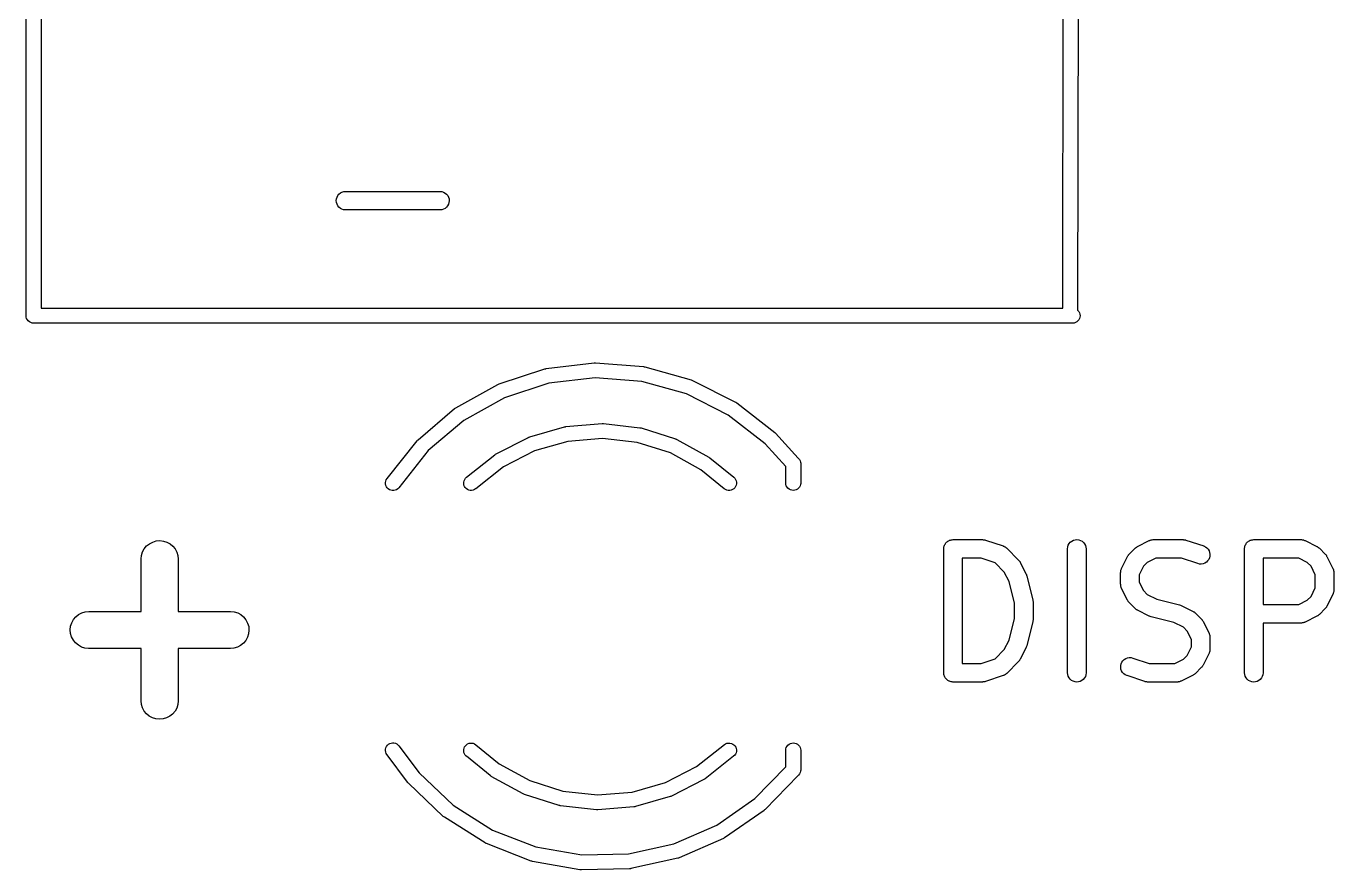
# Model space of a CAD drawing. Extents: x 107.7 to 189.7, y -115.4 to -83.3.
# Drawn here: x 159.99 to 170.55, y -97.45 to -90.64 of the extents above; entities that cross this region are included whole.
import ezdxf

# ---------------------------------------------------------------- set-up
doc = ezdxf.new("R2010")
doc.units = 0
doc.layers.add('BLACK', color=7, linetype='CONTINUOUS')

msp = doc.modelspace()

# ---------------------------------------------------------------- linework, layer by layer
at = {"layer": 'BLACK', "linetype": 'CONTINUOUS'}
for p, q in [((159.99, -92.9807), (159.992, -85.3607)), ((160.112, -85.4178), (160.11, -92.9178)), ((168.36, -92.9178), (168.374, -85.4178)), ((168.494, -85.3608), (168.48, -92.9331)), ((162.494, -92.0487), (162.496, -92.0341)), ((162.495, -92.0633), (162.494, -92.0487)), ((162.5, -92.0773), (162.495, -92.0633)), ((162.496, -92.0341), (162.5, -92.0202)), ((162.5, -92.0202), (162.507, -92.0073)), ((162.507, -92.0073), (162.516, -91.996)), ((162.516, -91.996), (162.528, -91.9868)), ((162.528, -91.9868), (162.54, -91.9799)), ((162.54, -91.9799), (162.554, -91.9757)), ((162.554, -91.9757), (162.569, -91.9742)), ((162.569, -91.9742), (163.331, -91.9742)), ((163.331, -91.9742), (163.332, -91.9742)), ((163.332, -91.9742), (163.347, -91.9759)), ((163.347, -91.9759), (163.36, -91.9803)), ((163.36, -91.9803), (163.373, -91.9873)), ((163.373, -91.9873), (163.385, -91.9968)), ((163.385, -91.9968), (163.394, -92.0082)), ((163.394, -92.0082), (163.4, -92.0211)), ((163.4, -92.0211), (163.405, -92.0352)), ((163.404, -92.0643), (163.4, -92.0783)), ((163.406, -92.0498), (163.404, -92.0643)), ((163.405, -92.0352), (163.406, -92.0498)), ((162.506, -92.0903), (162.5, -92.0773)), ((162.515, -92.1017), (162.506, -92.0903)), ((162.527, -92.1111), (162.515, -92.1017)), ((162.54, -92.1182), (162.527, -92.1111)), ((162.553, -92.1226), (162.54, -92.1182)), ((162.568, -92.1242), (162.553, -92.1226)), ((162.569, -92.1242), (162.568, -92.1242)), ((163.331, -92.1242), (162.569, -92.1242)), ((163.346, -92.1228), (163.331, -92.1242)), ((163.36, -92.1186), (163.346, -92.1228)), ((163.372, -92.1117), (163.36, -92.1186)), ((163.384, -92.1024), (163.372, -92.1117)), ((163.393, -92.0912), (163.384, -92.1024)), ((163.4, -92.0783), (163.393, -92.0912)), ((160.11, -92.9178), (168.36, -92.9178)), ((159.991, -92.9895), (159.99, -92.9807)), ((159.994, -93.0009), (159.991, -92.9895)), ((160, -93.0113), (159.994, -93.0009)), ((160.007, -93.0204), (160, -93.0113)), ((160.016, -93.0279), (160.007, -93.0204)), ((168.483, -93.0204), (168.473, -93.0279)), ((168.48, -92.9331), (168.483, -92.9352)), ((168.483, -92.9352), (168.49, -92.9443)), ((168.49, -93.0113), (168.483, -93.0204)), ((168.49, -92.9443), (168.496, -92.9547)), ((168.496, -93.0009), (168.49, -93.0113)), ((168.496, -92.9547), (168.499, -92.966)), ((168.499, -92.9896), (168.496, -93.0009)), ((168.499, -92.966), (168.5, -92.9778)), ((168.5, -92.9778), (168.499, -92.9896)), ((160.027, -93.0335), (160.016, -93.0279)), ((160.038, -93.0369), (160.027, -93.0335)), ((160.05, -93.0381), (160.038, -93.0369)), ((160.054, -93.0377), (160.05, -93.0381)), ((160.055, -93.0378), (160.054, -93.0377)), ((168.417, -93.0378), (160.055, -93.0378)), ((168.42, -93.0381), (168.417, -93.0378)), ((168.423, -93.0378), (168.42, -93.0381)), ((168.443, -93.0378), (168.423, -93.0378)), ((168.452, -93.0369), (168.443, -93.0378)), ((168.463, -93.0335), (168.452, -93.0369)), ((168.473, -93.0279), (168.463, -93.0335)), ((163.809, -93.5279), (164.179, -93.408)), ((164.179, -93.408), (164.18, -93.4077)), ((164.18, -93.4077), (164.185, -93.4067)), ((164.185, -93.4067), (164.19, -93.4055)), ((164.19, -93.4055), (164.576, -93.3596)), ((164.576, -93.3596), (164.577, -93.3595)), ((164.577, -93.3595), (164.582, -93.3595)), ((164.582, -93.3595), (164.588, -93.3594)), ((164.588, -93.3594), (164.975, -93.3893)), ((164.975, -93.3893), (164.976, -93.3894)), ((164.976, -93.3894), (164.981, -93.3904)), ((164.981, -93.3904), (164.986, -93.3914)), ((164.986, -93.3914), (165.36, -93.496)), ((163.46, -93.7219), (163.799, -93.5326)), ((163.799, -93.5322), (163.804, -93.5301)), ((163.799, -93.5326), (163.799, -93.5322)), ((163.804, -93.5301), (163.809, -93.5279)), ((164.21, -93.524), (163.852, -93.6402)), ((164.584, -93.4795), (164.21, -93.524)), ((164.96, -93.5085), (164.584, -93.4795)), ((165.322, -93.6099), (164.96, -93.5085)), ((165.36, -93.496), (165.361, -93.4962)), ((165.361, -93.4962), (165.366, -93.4982)), ((165.366, -93.4982), (165.371, -93.5002)), ((165.371, -93.5002), (165.718, -93.6754)), ((163.852, -93.6402), (163.523, -93.8238)), ((165.659, -93.7799), (165.322, -93.6099)), ((163.154, -93.9802), (163.45, -93.7286)), ((163.45, -93.7286), (163.451, -93.7281)), ((163.451, -93.7281), (163.455, -93.725)), ((163.455, -93.725), (163.46, -93.7219)), ((165.718, -93.6754), (165.719, -93.6758)), ((165.719, -93.6758), (165.723, -93.6788)), ((165.723, -93.6788), (165.728, -93.6817)), ((165.728, -93.6817), (166.034, -93.9209)), ((163.523, -93.8238), (163.236, -94.0678)), ((164.349, -93.8734), (164.641, -93.8492)), ((164.641, -93.8492), (164.642, -93.8491)), ((164.642, -93.8491), (164.647, -93.8493)), ((164.647, -93.8493), (164.653, -93.8493)), ((164.653, -93.8493), (164.944, -93.8822)), ((165.956, -94.0124), (165.659, -93.7799)), ((163.785, -94.0939), (164.046, -93.9603)), ((164.046, -93.9599), (164.051, -93.958)), ((164.046, -93.9603), (164.046, -93.9599)), ((164.051, -93.958), (164.056, -93.956)), ((164.056, -93.956), (164.338, -93.8755)), ((164.338, -93.8755), (164.339, -93.8753)), ((164.339, -93.8753), (164.344, -93.8744)), ((164.344, -93.8744), (164.349, -93.8734)), ((164.645, -93.9692), (164.365, -93.9925)), ((164.924, -94.0008), (164.645, -93.9692)), ((164.944, -93.8822), (164.945, -93.8823)), ((164.945, -93.8823), (164.95, -93.8835)), ((164.95, -93.8835), (164.955, -93.8846)), ((164.955, -93.8846), (165.234, -93.9734)), ((165.234, -93.9734), (165.235, -93.9736)), ((165.235, -93.9736), (165.24, -93.9759)), ((166.034, -93.9209), (166.034, -93.9215)), ((166.034, -93.9215), (166.038, -93.9247)), ((166.038, -93.9247), (166.041, -93.9278)), ((166.041, -93.9278), (166.224, -94.1277)), ((162.905, -94.2929), (163.146, -93.9886)), ((163.236, -94.0678), (162.999, -94.3675)), ((163.146, -93.9886), (163.147, -93.988)), ((163.147, -93.988), (163.15, -93.9841)), ((163.15, -93.9841), (163.154, -93.9802)), ((164.095, -94.0698), (163.845, -94.198)), ((164.365, -93.9925), (164.095, -94.0698)), ((165.192, -94.086), (164.924, -94.0008)), ((165.24, -93.9759), (165.245, -93.978)), ((165.245, -93.978), (165.501, -94.1192)), ((166.124, -94.1965), (165.956, -94.0124)), ((163.546, -94.2819), (163.775, -94.1003)), ((163.775, -94.1003), (163.776, -94.0997)), ((163.776, -94.0997), (163.78, -94.0969)), ((163.78, -94.0969), (163.785, -94.0939)), ((165.439, -94.2217), (165.192, -94.086)), ((165.501, -94.1192), (165.502, -94.1197)), ((165.502, -94.1197), (165.506, -94.1225)), ((165.506, -94.1225), (165.51, -94.1253)), ((165.51, -94.1253), (165.703, -94.2823)), ((166.224, -94.1277), (166.227, -94.1302)), ((166.227, -94.1302), (166.234, -94.1393)), ((166.234, -94.1393), (166.24, -94.1497)), ((166.24, -94.1497), (166.243, -94.161)), ((166.243, -94.161), (166.244, -94.1699)), ((166.244, -94.1699), (166.244, -94.3317)), ((163.531, -94.2996), (163.537, -94.29)), ((163.537, -94.29), (163.546, -94.2819)), ((163.845, -94.198), (163.62, -94.376)), ((165.627, -94.3753), (165.439, -94.2217)), ((165.703, -94.2823), (165.704, -94.2828)), ((165.704, -94.2828), (165.712, -94.2912)), ((165.712, -94.2912), (165.718, -94.301)), ((166.124, -94.3317), (166.124, -94.1965)), ((162.892, -94.3251), (162.894, -94.3136)), ((162.892, -94.3369), (162.892, -94.3251)), ((162.894, -94.3483), (162.892, -94.3369)), ((162.894, -94.3136), (162.898, -94.3027)), ((162.899, -94.3591), (162.894, -94.3483)), ((162.898, -94.3027), (162.905, -94.2929)), ((162.906, -94.3687), (162.899, -94.3591)), ((162.914, -94.3769), (162.906, -94.3687)), ((162.924, -94.3834), (162.914, -94.3769)), ((162.935, -94.3877), (162.924, -94.3834)), ((162.946, -94.3899), (162.935, -94.3877)), ((162.958, -94.3899), (162.946, -94.3899)), ((162.969, -94.3875), (162.958, -94.3899)), ((162.98, -94.383), (162.969, -94.3875)), ((162.99, -94.3764), (162.98, -94.383)), ((162.998, -94.3681), (162.99, -94.3764)), ((162.999, -94.3675), (162.998, -94.3681)), ((163.523, -94.3218), (163.526, -94.3104)), ((163.523, -94.3335), (163.523, -94.3218)), ((163.525, -94.3451), (163.523, -94.3335)), ((163.529, -94.356), (163.525, -94.3451)), ((163.526, -94.3104), (163.531, -94.2996)), ((163.536, -94.3659), (163.529, -94.356)), ((163.544, -94.3744), (163.536, -94.3659)), ((163.553, -94.3811), (163.544, -94.3744)), ((163.564, -94.3859), (163.553, -94.3811)), ((163.575, -94.3885), (163.564, -94.3859)), ((163.587, -94.3888), (163.575, -94.3885)), ((163.599, -94.3869), (163.587, -94.3888)), ((163.61, -94.3827), (163.599, -94.3869)), ((163.619, -94.3765), (163.61, -94.3827)), ((163.62, -94.376), (163.619, -94.3765)), ((165.637, -94.3818), (165.627, -94.3753)), ((165.648, -94.3862), (165.637, -94.3818)), ((165.659, -94.3885), (165.648, -94.3862)), ((165.671, -94.3885), (165.659, -94.3885)), ((165.682, -94.3862), (165.671, -94.3885)), ((165.693, -94.3818), (165.682, -94.3862)), ((165.703, -94.3753), (165.693, -94.3818)), ((165.711, -94.367), (165.703, -94.3753)), ((165.718, -94.3573), (165.711, -94.367)), ((165.718, -94.301), (165.723, -94.3119)), ((165.722, -94.3465), (165.718, -94.3573)), ((165.725, -94.3351), (165.722, -94.3465)), ((165.723, -94.3119), (165.725, -94.3234)), ((165.725, -94.3234), (165.725, -94.3351)), ((166.125, -94.3406), (166.124, -94.3317)), ((166.128, -94.3519), (166.125, -94.3406)), ((166.134, -94.3623), (166.128, -94.3519)), ((166.141, -94.3714), (166.134, -94.3623)), ((166.151, -94.3789), (166.141, -94.3714)), ((166.161, -94.3845), (166.151, -94.3789)), ((166.172, -94.3879), (166.161, -94.3845)), ((166.184, -94.3891), (166.172, -94.3879)), ((166.196, -94.3879), (166.184, -94.3891)), ((166.207, -94.3845), (166.196, -94.3879)), ((166.217, -94.3789), (166.207, -94.3845)), ((166.227, -94.3714), (166.217, -94.3789)), ((166.234, -94.3623), (166.227, -94.3714)), ((166.24, -94.3519), (166.234, -94.3623)), ((166.243, -94.3406), (166.24, -94.3519)), ((166.244, -94.3317), (166.243, -94.3406)), ((160.963, -94.8373), (160.986, -94.8189)), ((160.986, -94.8189), (161.012, -94.8054)), ((161.012, -94.8054), (161.04, -94.7971)), ((161.04, -94.7971), (161.069, -94.7945)), ((161.069, -94.7945), (161.098, -94.7975)), ((161.098, -94.7975), (161.126, -94.8062)), ((161.126, -94.8062), (161.152, -94.8201)), ((167.408, -94.8254), (167.412, -94.8192)), ((167.412, -94.8188), (167.417, -94.8134)), ((167.412, -94.819), (167.412, -94.8188)), ((167.412, -94.8192), (167.412, -94.819)), ((167.417, -94.8134), (167.421, -94.808)), ((167.421, -94.8076), (167.427, -94.8032)), ((167.421, -94.8078), (167.421, -94.8076)), ((167.421, -94.808), (167.421, -94.8078)), ((167.427, -94.8032), (167.432, -94.7987)), ((167.432, -94.7987), (167.433, -94.7986)), ((167.433, -94.7984), (167.439, -94.7952)), ((167.433, -94.7986), (167.433, -94.7984)), ((167.439, -94.7952), (167.445, -94.7918)), ((167.445, -94.7918), (167.446, -94.7918)), ((167.446, -94.7916), (167.453, -94.7896)), ((167.446, -94.7918), (167.446, -94.7916)), ((167.453, -94.7896), (167.459, -94.7876)), ((167.459, -94.7876), (167.46, -94.7876)), ((167.46, -94.7875), (167.467, -94.7869)), ((167.46, -94.7876), (167.46, -94.7875)), ((167.467, -94.7869), (167.474, -94.7862)), ((167.474, -94.7862), (167.712, -94.7862)), ((167.712, -94.7862), (167.713, -94.7862)), ((167.713, -94.7862), (167.717, -94.7867)), ((167.717, -94.7867), (167.721, -94.7868)), ((167.721, -94.7868), (167.724, -94.7875)), ((167.724, -94.7875), (167.728, -94.7878)), ((167.728, -94.7878), (167.732, -94.7891)), ((167.732, -94.7891), (167.736, -94.79)), ((167.736, -94.79), (167.879, -94.8376)), ((168.405, -94.8316), (168.412, -94.8188)), ((168.412, -94.8188), (168.421, -94.8076)), ((168.421, -94.8076), (168.433, -94.7984)), ((168.433, -94.7984), (168.446, -94.7916)), ((168.446, -94.7916), (168.46, -94.7875)), ((168.46, -94.7875), (168.474, -94.7862)), ((168.474, -94.7862), (168.489, -94.7877)), ((168.489, -94.7877), (168.503, -94.792)), ((168.503, -94.792), (168.516, -94.799)), ((168.516, -94.799), (168.527, -94.8083)), ((168.527, -94.8083), (168.536, -94.8197)), ((168.536, -94.8197), (168.543, -94.8326)), ((168.964, -94.8417), (169.059, -94.7941)), ((169.059, -94.7941), (169.06, -94.7936)), ((169.06, -94.7936), (169.062, -94.7929)), ((169.062, -94.7929), (169.064, -94.7918)), ((169.064, -94.7918), (169.069, -94.7904)), ((169.069, -94.7904), (169.074, -94.7886)), ((169.074, -94.7886), (169.076, -94.7882)), ((169.076, -94.7882), (169.078, -94.7876)), ((169.078, -94.7876), (169.083, -94.7871)), ((169.083, -94.7871), (169.089, -94.7863)), ((169.089, -94.7863), (169.091, -94.7864)), ((169.091, -94.7864), (169.093, -94.7862)), ((169.093, -94.7862), (169.331, -94.7862)), ((169.331, -94.7862), (169.332, -94.7862)), ((169.332, -94.7862), (169.336, -94.7867)), ((169.336, -94.7867), (169.34, -94.7868)), ((169.34, -94.7868), (169.344, -94.7875)), ((169.344, -94.7875), (169.347, -94.7878)), ((169.347, -94.7878), (169.351, -94.7891)), ((169.351, -94.7891), (169.355, -94.79)), ((169.355, -94.79), (169.498, -94.8376)), ((169.837, -94.8254), (169.84, -94.8192)), ((169.84, -94.819), (169.841, -94.8188)), ((169.84, -94.8192), (169.84, -94.819)), ((169.841, -94.8188), (169.845, -94.8134)), ((169.845, -94.8134), (169.85, -94.808)), ((169.85, -94.8076), (169.855, -94.8032)), ((169.85, -94.8078), (169.85, -94.8076)), ((169.85, -94.808), (169.85, -94.8078)), ((169.855, -94.8032), (169.861, -94.7987)), ((169.861, -94.7984), (169.868, -94.7952)), ((169.861, -94.7986), (169.861, -94.7984)), ((169.861, -94.7987), (169.861, -94.7986)), ((169.868, -94.7952), (169.874, -94.7918)), ((169.874, -94.7916), (169.881, -94.7896)), ((169.874, -94.7918), (169.874, -94.7916)), ((169.874, -94.7918), (169.874, -94.7918)), ((169.881, -94.7896), (169.888, -94.7876)), ((169.888, -94.7875), (169.895, -94.7869)), ((169.888, -94.7876), (169.888, -94.7875)), ((169.888, -94.7876), (169.888, -94.7876)), ((169.895, -94.7869), (169.902, -94.7862)), ((169.902, -94.7862), (170.283, -94.7862)), ((170.283, -94.7862), (170.284, -94.7862)), ((170.284, -94.7862), (170.287, -94.7864)), ((170.287, -94.7864), (170.289, -94.7864)), ((170.289, -94.7864), (170.294, -94.7872)), ((170.294, -94.7872), (170.299, -94.7878)), ((170.299, -94.7878), (170.301, -94.7885)), ((170.301, -94.7885), (170.303, -94.7889)), ((170.303, -94.7889), (170.308, -94.7907)), ((170.308, -94.7907), (170.313, -94.7922)), ((170.313, -94.7922), (170.315, -94.7933)), ((170.315, -94.7933), (170.317, -94.7941)), ((170.317, -94.7941), (170.412, -94.8417)), ((160.918, -94.9424), (160.921, -94.9133)), ((160.921, -94.9133), (160.93, -94.8854)), ((160.93, -94.8854), (160.944, -94.8597)), ((160.944, -94.8597), (160.963, -94.8373)), ((161.152, -94.8201), (161.174, -94.8388)), ((161.174, -94.8388), (161.193, -94.8615)), ((161.193, -94.8615), (161.206, -94.8873)), ((161.206, -94.8873), (161.215, -94.9153)), ((161.215, -94.9153), (161.218, -94.9445)), ((167.399, -94.8601), (167.4, -94.8531)), ((167.399, -94.8606), (167.399, -94.8601)), ((167.399, -94.8607), (167.399, -94.8606)), ((167.399, -94.8612), (167.399, -94.8607)), ((167.399, -94.8607), (167.399, -94.8607)), ((167.399, -95.8612), (167.399, -94.8612)), ((167.4, -94.8461), (167.401, -94.8458)), ((167.4, -94.8531), (167.4, -94.8461)), ((167.401, -94.8456), (167.403, -94.8389)), ((167.401, -94.8458), (167.401, -94.8456)), ((167.403, -94.8389), (167.405, -94.8321)), ((167.405, -94.8316), (167.408, -94.8254)), ((167.405, -94.8319), (167.405, -94.8316)), ((167.405, -94.8321), (167.405, -94.8319)), ((167.879, -94.8376), (167.88, -94.838)), ((167.88, -94.838), (167.882, -94.8389)), ((167.882, -94.8389), (167.884, -94.8396)), ((167.884, -94.8396), (167.888, -94.842)), ((167.888, -94.842), (167.893, -94.8441)), ((167.893, -94.8441), (167.895, -94.8454)), ((167.895, -94.8454), (167.897, -94.8465)), ((167.897, -94.8465), (167.901, -94.8497)), ((167.901, -94.8497), (167.905, -94.8527)), ((167.905, -94.8527), (167.906, -94.8544)), ((167.906, -94.8544), (167.908, -94.8558)), ((167.908, -94.8558), (168.003, -94.951)), ((168.399, -94.8601), (168.401, -94.8456)), ((168.399, -94.8612), (168.399, -94.8601)), ((168.399, -95.8612), (168.399, -94.8612)), ((168.401, -94.8456), (168.405, -94.8316)), ((168.543, -94.8326), (168.547, -94.8466)), ((168.547, -94.8466), (168.549, -94.8612)), ((168.549, -94.8612), (168.549, -95.8612)), ((168.835, -95.0181), (168.883, -94.9229)), ((168.883, -94.9219), (168.886, -94.9184)), ((168.883, -94.9229), (168.883, -94.9219)), ((168.886, -94.9184), (168.888, -94.9147)), ((168.888, -94.9147), (168.89, -94.9123)), ((168.89, -94.9123), (168.891, -94.9097)), ((168.891, -94.9097), (168.894, -94.9066)), ((168.894, -94.9066), (168.897, -94.9034)), ((168.897, -94.9034), (168.945, -94.8558)), ((168.945, -94.855), (168.949, -94.8524)), ((168.945, -94.8558), (168.945, -94.855)), ((168.949, -94.8524), (168.952, -94.8495)), ((168.952, -94.8495), (168.954, -94.8478)), ((168.954, -94.8478), (168.957, -94.8459)), ((168.957, -94.8459), (168.961, -94.844)), ((168.961, -94.844), (168.964, -94.8417)), ((169.498, -94.8376), (169.499, -94.838)), ((169.499, -94.838), (169.512, -94.8441)), ((169.512, -94.8441), (169.524, -94.8527)), ((169.524, -94.8527), (169.534, -94.8635)), ((169.534, -94.8635), (169.541, -94.876)), ((169.541, -94.876), (169.546, -94.8897)), ((169.548, -94.9188), (169.545, -94.933)), ((169.546, -94.8897), (169.549, -94.9041)), ((169.549, -94.9041), (169.548, -94.9188)), ((169.827, -94.8601), (169.828, -94.8531)), ((169.827, -94.8606), (169.827, -94.8601)), ((169.827, -94.8607), (169.827, -94.8606)), ((169.827, -94.8612), (169.827, -94.8607)), ((169.827, -94.8607), (169.827, -94.8607)), ((169.827, -95.8612), (169.827, -94.8612)), ((169.828, -94.8531), (169.829, -94.8461)), ((169.829, -94.8456), (169.831, -94.8389)), ((169.829, -94.8458), (169.829, -94.8456)), ((169.829, -94.8461), (169.829, -94.8458)), ((169.831, -94.8389), (169.833, -94.8321)), ((169.833, -94.8319), (169.834, -94.8316)), ((169.833, -94.8321), (169.833, -94.8319)), ((169.834, -94.8316), (169.837, -94.8254)), ((170.412, -94.8417), (170.413, -94.8422)), ((170.413, -94.8422), (170.417, -94.8445)), ((170.417, -94.8445), (170.42, -94.8465)), ((170.42, -94.8465), (170.423, -94.8485)), ((170.423, -94.8485), (170.425, -94.8502)), ((170.425, -94.8502), (170.428, -94.8531)), ((170.428, -94.8531), (170.432, -94.8558)), ((170.432, -94.8558), (170.479, -94.9034)), ((170.479, -94.9034), (170.48, -94.9041)), ((170.48, -94.9041), (170.483, -94.9074)), ((170.483, -94.9074), (170.486, -94.9105)), ((170.486, -94.9105), (170.487, -94.9131)), ((170.487, -94.9131), (170.489, -94.9156)), ((170.489, -94.9156), (170.491, -94.9193)), ((170.491, -94.9193), (170.493, -94.9229)), ((170.493, -94.9229), (170.541, -95.0181)), ((160.918, -94.9445), (160.918, -94.9424)), ((160.918, -95.3659), (160.918, -94.9445)), ((161.218, -94.9445), (161.218, -95.3659)), ((167.549, -94.9362), (167.549, -95.7862)), ((167.7, -94.9362), (167.549, -94.9362)), ((167.814, -94.9744), (167.7, -94.9362)), ((167.888, -95.0485), (167.814, -94.9744)), ((168.003, -94.951), (168.004, -94.9517)), ((168.004, -94.9517), (168.006, -94.955)), ((168.006, -94.955), (168.009, -94.9581)), ((168.009, -94.9581), (168.011, -94.9608)), ((168.011, -94.9608), (168.013, -94.9632)), ((168.013, -94.9632), (168.015, -94.9669)), ((168.015, -94.9669), (168.017, -94.9705)), ((168.017, -94.9705), (168.065, -95.0657)), ((168.83, -95.0318), (168.832, -95.027)), ((168.832, -95.027), (168.834, -95.0221)), ((168.834, -95.0221), (168.835, -95.0202)), ((168.835, -95.0202), (168.835, -95.0181)), ((169.012, -95.0008), (168.977, -95.0694)), ((169.042, -94.9704), (169.012, -95.0008)), ((169.111, -94.9362), (169.042, -94.9704)), ((169.319, -94.9362), (169.111, -94.9362)), ((169.45, -94.98), (169.319, -94.9362)), ((169.464, -94.9832), (169.45, -94.98)), ((169.479, -94.9836), (169.464, -94.9832)), ((169.494, -94.9812), (169.479, -94.9836)), ((169.507, -94.976), (169.494, -94.9812)), ((169.52, -94.9682), (169.507, -94.976)), ((169.53, -94.9582), (169.52, -94.9682)), ((169.539, -94.9463), (169.53, -94.9582)), ((169.545, -94.933), (169.539, -94.9463)), ((169.977, -94.9362), (169.977, -95.31)), ((170.266, -94.9362), (169.977, -94.9362)), ((170.334, -94.9704), (170.266, -94.9362)), ((170.365, -95.0008), (170.334, -94.9704)), ((170.399, -95.0694), (170.365, -95.0008)), ((170.541, -95.0181), (170.541, -95.0191)), ((170.541, -95.0191), (170.542, -95.0211)), ((170.542, -95.0211), (170.543, -95.0231)), ((170.543, -95.0231), (170.545, -95.028)), ((170.545, -95.028), (170.546, -95.0328)), ((167.927, -95.1255), (167.888, -95.0485)), ((167.97, -95.299), (167.927, -95.1255)), ((168.065, -95.0657), (168.065, -95.0667)), ((168.065, -95.0667), (168.065, -95.067)), ((168.065, -95.067), (168.066, -95.0673)), ((168.066, -95.0673), (168.068, -95.0739)), ((168.068, -95.0739), (168.07, -95.0804)), ((168.07, -95.0804), (168.07, -95.0808)), ((168.07, -95.0808), (168.07, -95.0811)), ((168.07, -95.0811), (168.118, -95.2716)), ((168.827, -95.0506), (168.828, -95.0484)), ((168.827, -95.0517), (168.827, -95.0506)), ((168.827, -95.1469), (168.827, -95.0517)), ((168.828, -95.0462), (168.829, -95.0412)), ((168.828, -95.0484), (168.828, -95.0462)), ((168.829, -95.0361), (168.83, -95.034)), ((168.829, -95.0412), (168.829, -95.0361)), ((168.83, -95.034), (168.83, -95.0318)), ((168.977, -95.0694), (168.977, -95.1292)), ((168.977, -95.1292), (169.012, -95.1977)), ((170.399, -95.1768), (170.399, -95.0694)), ((170.546, -95.0328), (170.547, -95.035)), ((170.547, -95.035), (170.547, -95.0371)), ((170.547, -95.0371), (170.548, -95.0422)), ((170.548, -95.0422), (170.549, -95.0473)), ((170.549, -95.0473), (170.549, -95.0495)), ((170.549, -95.0495), (170.549, -95.0517)), ((170.549, -95.0517), (170.549, -95.1945)), ((168.828, -95.1491), (168.827, -95.1469)), ((168.828, -95.1513), (168.828, -95.1491)), ((168.828, -95.1564), (168.828, -95.1513)), ((168.829, -95.1615), (168.828, -95.1564)), ((168.83, -95.1636), (168.829, -95.1615)), ((168.83, -95.1658), (168.83, -95.1636)), ((168.832, -95.1706), (168.83, -95.1658)), ((168.833, -95.1755), (168.832, -95.1706)), ((168.834, -95.1774), (168.833, -95.1755)), ((168.835, -95.1795), (168.834, -95.1774)), ((168.835, -95.1804), (168.835, -95.1795)), ((168.883, -95.2757), (168.835, -95.1804)), ((169.012, -95.1977), (169.042, -95.2281)), ((169.042, -95.2281), (169.119, -95.2666)), ((170.365, -95.2453), (170.399, -95.1768)), ((170.541, -95.2281), (170.493, -95.3233)), ((170.542, -95.226), (170.541, -95.2281)), ((170.543, -95.2241), (170.542, -95.226)), ((170.544, -95.2192), (170.543, -95.2241)), ((170.546, -95.2144), (170.544, -95.2192)), ((170.547, -95.2122), (170.546, -95.2144)), ((170.548, -95.205), (170.547, -95.2101)), ((170.547, -95.2101), (170.547, -95.2122)), ((170.549, -95.2), (170.548, -95.205)), ((170.549, -95.1945), (170.549, -95.1956)), ((170.549, -95.1956), (170.549, -95.1978)), ((170.549, -95.1978), (170.549, -95.2)), ((167.97, -95.4234), (167.97, -95.299)), ((168.118, -95.2716), (168.118, -95.2726)), ((168.118, -95.2726), (168.119, -95.2739)), ((168.119, -95.2739), (168.119, -95.2752)), ((168.119, -95.2752), (168.119, -95.2811)), ((168.119, -95.2811), (168.12, -95.2871)), ((168.12, -95.2871), (168.12, -95.2884)), ((168.12, -95.2884), (168.12, -95.2898)), ((168.12, -95.2898), (168.12, -95.4326)), ((168.885, -95.2792), (168.883, -95.2757)), ((168.887, -95.283), (168.885, -95.2792)), ((168.889, -95.2854), (168.887, -95.283)), ((168.891, -95.2881), (168.889, -95.2854)), ((168.894, -95.2911), (168.891, -95.2881)), ((168.896, -95.2944), (168.894, -95.2911)), ((168.897, -95.2952), (168.896, -95.2944)), ((168.945, -95.3428), (168.897, -95.2952)), ((168.948, -95.3455), (168.945, -95.3428)), ((168.951, -95.3484), (168.948, -95.3455)), ((169.119, -95.2666), (169.302, -95.3122)), ((169.302, -95.3122), (169.303, -95.3125)), ((169.303, -95.3125), (169.303, -95.3126)), ((169.303, -95.3126), (169.303, -95.3127)), ((169.303, -95.3127), (169.31, -95.3152)), ((169.31, -95.3152), (169.316, -95.3176)), ((169.316, -95.3176), (169.317, -95.3178)), ((169.317, -95.3178), (169.317, -95.3179)), ((169.317, -95.3179), (169.412, -95.3655)), ((169.977, -95.31), (170.266, -95.31)), ((170.266, -95.31), (170.334, -95.2757)), ((170.334, -95.2757), (170.365, -95.2453)), ((170.479, -95.3428), (170.432, -95.3904)), ((170.482, -95.3395), (170.479, -95.3428)), ((170.485, -95.3365), (170.482, -95.3395)), ((170.487, -95.3339), (170.485, -95.3365)), ((170.489, -95.3315), (170.487, -95.3339)), ((170.491, -95.3278), (170.489, -95.3315)), ((170.493, -95.3242), (170.491, -95.3278)), ((170.493, -95.3233), (170.493, -95.3242)), ((160.358, -95.4578), (160.372, -95.432)), ((160.372, -95.432), (160.391, -95.4095)), ((160.391, -95.4095), (160.413, -95.391)), ((160.413, -95.391), (160.439, -95.3772)), ((160.439, -95.3772), (160.467, -95.3687)), ((160.467, -95.3687), (160.496, -95.3659)), ((160.496, -95.3659), (160.918, -95.3659)), ((161.218, -95.3659), (161.639, -95.3659)), ((161.639, -95.3659), (161.641, -95.3659)), ((161.641, -95.3659), (161.67, -95.3692)), ((161.67, -95.3692), (161.698, -95.378)), ((161.698, -95.378), (161.724, -95.3921)), ((161.724, -95.3921), (161.746, -95.4109)), ((161.746, -95.4109), (161.765, -95.4338)), ((161.765, -95.4338), (161.778, -95.4597)), ((167.927, -95.5969), (167.97, -95.4234)), ((168.118, -95.4508), (168.07, -95.6413)), ((168.119, -95.4482), (168.118, -95.4495)), ((168.118, -95.4495), (168.118, -95.4508)), ((168.12, -95.4363), (168.119, -95.4423)), ((168.119, -95.4423), (168.119, -95.4482)), ((168.12, -95.4326), (168.12, -95.4337)), ((168.12, -95.4337), (168.12, -95.435)), ((168.12, -95.435), (168.12, -95.4363)), ((168.954, -95.3501), (168.951, -95.3484)), ((168.956, -95.3521), (168.954, -95.3501)), ((168.96, -95.3541), (168.956, -95.3521)), ((168.963, -95.3564), (168.96, -95.3541)), ((168.964, -95.3568), (168.963, -95.3564)), ((169.059, -95.4045), (168.964, -95.3568)), ((169.06, -95.4046), (169.059, -95.4045)), ((169.06, -95.4048), (169.06, -95.4046)), ((169.067, -95.4072), (169.06, -95.4048)), ((169.073, -95.4097), (169.067, -95.4072)), ((169.073, -95.4098), (169.073, -95.4097)), ((169.074, -95.4099), (169.073, -95.4098)), ((169.075, -95.4101), (169.074, -95.4099)), ((169.257, -95.4558), (169.075, -95.4101)), ((169.412, -95.3655), (169.413, -95.366)), ((169.413, -95.366), (169.417, -95.3683)), ((169.417, -95.3683), (169.42, -95.3703)), ((169.42, -95.3703), (169.423, -95.3723)), ((169.423, -95.3723), (169.425, -95.374)), ((169.425, -95.374), (169.428, -95.3769)), ((169.428, -95.3769), (169.432, -95.3796)), ((169.432, -95.3796), (169.479, -95.4272)), ((169.479, -95.4272), (169.48, -95.4279)), ((169.48, -95.4279), (169.483, -95.4312)), ((169.483, -95.4312), (169.486, -95.4343)), ((169.486, -95.4343), (169.487, -95.4369)), ((169.487, -95.4369), (169.489, -95.4394)), ((169.489, -95.4394), (169.491, -95.4431)), ((169.491, -95.4431), (169.493, -95.4467)), ((169.493, -95.4467), (169.541, -95.5419)), ((170.314, -95.4533), (170.312, -95.4543)), ((170.316, -95.4525), (170.314, -95.4533)), ((170.317, -95.4521), (170.316, -95.4525)), ((170.412, -95.4045), (170.317, -95.4521)), ((170.416, -95.4022), (170.412, -95.4045)), ((170.42, -95.4003), (170.416, -95.4022)), ((170.422, -95.3983), (170.42, -95.4003)), ((170.425, -95.3967), (170.422, -95.3983)), ((170.428, -95.3938), (170.425, -95.3967)), ((170.431, -95.3911), (170.428, -95.3938)), ((170.432, -95.3904), (170.431, -95.3911)), ((160.346, -95.5148), (160.349, -95.4857)), ((160.349, -95.544), (160.346, -95.5148)), ((160.349, -95.4857), (160.358, -95.4578)), ((160.357, -95.5721), (160.349, -95.544)), ((161.786, -95.5461), (161.777, -95.574)), ((161.778, -95.4597), (161.787, -95.4878)), ((161.789, -95.5169), (161.786, -95.5461)), ((161.787, -95.4878), (161.789, -95.5169)), ((169.334, -95.4942), (169.257, -95.4558)), ((169.365, -95.5247), (169.334, -95.4942)), ((169.399, -95.5932), (169.365, -95.5247)), ((169.541, -95.5419), (169.541, -95.5429)), ((169.541, -95.5429), (169.542, -95.5449)), ((169.542, -95.5449), (169.543, -95.5469)), ((169.543, -95.5469), (169.545, -95.5518)), ((169.545, -95.5518), (169.546, -95.5566)), ((169.546, -95.5566), (169.547, -95.5588)), ((169.547, -95.5588), (169.547, -95.5609)), ((170.283, -95.46), (169.977, -95.46)), ((169.977, -95.46), (169.977, -95.8612)), ((170.286, -95.4598), (170.283, -95.46)), ((170.288, -95.4599), (170.286, -95.4598)), ((170.293, -95.4591), (170.288, -95.4599)), ((170.298, -95.4586), (170.293, -95.4591)), ((170.3, -95.4579), (170.298, -95.4586)), ((170.302, -95.4576), (170.3, -95.4579)), ((170.307, -95.4558), (170.302, -95.4576)), ((170.312, -95.4543), (170.307, -95.4558)), ((160.371, -95.598), (160.357, -95.5721)), ((160.389, -95.6208), (160.371, -95.598)), ((160.412, -95.6397), (160.389, -95.6208)), ((160.437, -95.6538), (160.412, -95.6397)), ((160.465, -95.6626), (160.437, -95.6538)), ((160.494, -95.6659), (160.465, -95.6626)), ((161.668, -95.663), (161.639, -95.6659)), ((161.696, -95.6546), (161.668, -95.663)), ((161.722, -95.6408), (161.696, -95.6546)), ((161.745, -95.6223), (161.722, -95.6408)), ((161.764, -95.5998), (161.745, -95.6223)), ((161.777, -95.574), (161.764, -95.5998)), ((167.888, -95.6739), (167.927, -95.5969)), ((168.065, -95.6566), (168.017, -95.7519)), ((168.068, -95.6495), (168.065, -95.656)), ((168.065, -95.656), (168.065, -95.6563)), ((168.065, -95.6563), (168.065, -95.6566)), ((168.07, -95.643), (168.068, -95.6495)), ((168.07, -95.6413), (168.07, -95.6423)), ((168.07, -95.6423), (168.07, -95.6426)), ((168.07, -95.6426), (168.07, -95.643)), ((169.365, -95.7215), (169.399, -95.653)), ((169.399, -95.653), (169.399, -95.5932)), ((169.547, -95.5609), (169.548, -95.566)), ((169.548, -95.566), (169.549, -95.5711)), ((169.549, -95.5711), (169.549, -95.5733)), ((169.549, -95.5733), (169.549, -95.5755)), ((169.549, -95.5755), (169.549, -95.6707)), ((160.496, -95.6659), (160.494, -95.6659)), ((160.918, -95.6659), (160.496, -95.6659)), ((160.918, -96.0873), (160.918, -95.6659)), ((161.639, -95.6659), (161.218, -95.6659)), ((161.218, -95.6659), (161.218, -96.0873)), ((167.7, -95.7862), (167.814, -95.748)), ((167.814, -95.748), (167.888, -95.6739)), ((168.006, -95.7681), (168.003, -95.7714)), ((168.009, -95.7651), (168.006, -95.7681)), ((168.01, -95.7625), (168.009, -95.7651)), ((168.012, -95.76), (168.01, -95.7625)), ((168.014, -95.7563), (168.012, -95.76)), ((168.017, -95.7528), (168.014, -95.7563)), ((168.017, -95.7519), (168.017, -95.7528)), ((168.838, -95.776), (168.846, -95.7641)), ((168.846, -95.7641), (168.857, -95.7541)), ((168.857, -95.7541), (168.869, -95.7464)), ((168.869, -95.7464), (168.883, -95.7412)), ((168.883, -95.7412), (168.897, -95.7387)), ((168.897, -95.7387), (168.912, -95.7392)), ((168.912, -95.7392), (168.926, -95.7424)), ((168.926, -95.7424), (169.058, -95.7862)), ((169.266, -95.7862), (169.334, -95.7519)), ((169.334, -95.7519), (169.365, -95.7215)), ((169.541, -95.7042), (169.493, -95.7995)), ((169.542, -95.7022), (169.541, -95.7042)), ((169.543, -95.7002), (169.542, -95.7022)), ((169.544, -95.6954), (169.543, -95.7002)), ((169.546, -95.6906), (169.544, -95.6954)), ((169.547, -95.6884), (169.546, -95.6906)), ((169.548, -95.6812), (169.547, -95.6863)), ((169.547, -95.6863), (169.547, -95.6884)), ((169.549, -95.6762), (169.548, -95.6812)), ((169.549, -95.6707), (169.549, -95.6718)), ((169.549, -95.6718), (169.549, -95.6739)), ((169.549, -95.6739), (169.549, -95.6762)), ((167.4, -95.8682), (167.399, -95.8612)), ((167.4, -95.8752), (167.4, -95.8682)), ((167.4, -95.8755), (167.4, -95.8752)), ((167.4, -95.8757), (167.4, -95.8755)), ((167.402, -95.8825), (167.4, -95.8757)), ((167.549, -95.7862), (167.7, -95.7862)), ((167.9, -95.8733), (167.896, -95.8765)), ((167.904, -95.8703), (167.9, -95.8733)), ((167.905, -95.8687), (167.904, -95.8703)), ((167.907, -95.8673), (167.905, -95.8687)), ((167.908, -95.8666), (167.907, -95.8673)), ((168.003, -95.7714), (167.908, -95.8666)), ((168.4, -95.8757), (168.399, -95.8612)), ((168.405, -95.8898), (168.4, -95.8757)), ((168.549, -95.8622), (168.547, -95.8768)), ((168.549, -95.8612), (168.549, -95.8622)), ((168.828, -95.8036), (168.831, -95.7893)), ((168.828, -95.8182), (168.828, -95.8036)), ((168.83, -95.8327), (168.828, -95.8182)), ((168.835, -95.8464), (168.83, -95.8327)), ((168.831, -95.7893), (168.838, -95.776)), ((168.843, -95.8589), (168.835, -95.8464)), ((168.853, -95.8696), (168.843, -95.8589)), ((168.864, -95.8782), (168.853, -95.8696)), ((169.058, -95.7862), (169.266, -95.7862)), ((169.422, -95.8745), (169.42, -95.8765)), ((169.425, -95.8729), (169.422, -95.8745)), ((169.428, -95.87), (169.425, -95.8729)), ((169.431, -95.8673), (169.428, -95.87)), ((169.432, -95.8666), (169.431, -95.8673)), ((169.479, -95.819), (169.432, -95.8666)), ((169.482, -95.8157), (169.479, -95.819)), ((169.485, -95.8127), (169.482, -95.8157)), ((169.487, -95.8101), (169.485, -95.8127)), ((169.489, -95.8077), (169.487, -95.8101)), ((169.491, -95.804), (169.489, -95.8077)), ((169.493, -95.8004), (169.491, -95.804)), ((169.493, -95.7995), (169.493, -95.8004)), ((169.829, -95.8757), (169.827, -95.8612)), ((169.833, -95.8898), (169.829, -95.8757)), ((169.977, -95.8622), (169.976, -95.8768)), ((169.977, -95.8612), (169.977, -95.8622)), ((167.404, -95.8893), (167.402, -95.8825)), ((167.404, -95.8895), (167.404, -95.8893)), ((167.405, -95.8898), (167.404, -95.8895)), ((167.408, -95.896), (167.405, -95.8898)), ((167.411, -95.9022), (167.408, -95.896)), ((167.411, -95.9025), (167.411, -95.9022)), ((167.411, -95.9027), (167.411, -95.9025)), ((167.416, -95.9082), (167.411, -95.9027)), ((167.42, -95.9137), (167.416, -95.9082)), ((167.421, -95.9138), (167.42, -95.9137)), ((167.421, -95.914), (167.421, -95.9138)), ((167.426, -95.9185), (167.421, -95.914)), ((167.432, -95.9231), (167.426, -95.9185)), ((167.432, -95.9232), (167.432, -95.9231)), ((167.432, -95.9234), (167.432, -95.9232)), ((167.438, -95.9267), (167.432, -95.9234)), ((167.444, -95.9301), (167.438, -95.9267)), ((167.445, -95.9302), (167.444, -95.9301)), ((167.445, -95.9303), (167.445, -95.9302)), ((167.452, -95.9324), (167.445, -95.9303)), ((167.458, -95.9345), (167.452, -95.9324)), ((167.459, -95.9346), (167.458, -95.9345)), ((167.466, -95.9354), (167.459, -95.9346)), ((167.459, -95.9346), (167.459, -95.9346)), ((167.473, -95.9362), (167.466, -95.9354)), ((167.474, -95.9362), (167.473, -95.9362)), ((167.473, -95.9362), (167.473, -95.9362)), ((167.473, -95.9362), (167.473, -95.9362)), ((167.473, -95.9362), (167.473, -95.9362)), ((167.712, -95.9362), (167.474, -95.9362)), ((167.716, -95.9358), (167.712, -95.9362)), ((167.72, -95.9357), (167.716, -95.9358)), ((167.723, -95.9351), (167.72, -95.9357)), ((167.727, -95.9348), (167.723, -95.9351)), ((167.731, -95.9335), (167.727, -95.9348)), ((167.735, -95.9327), (167.731, -95.9335)), ((167.736, -95.9323), (167.735, -95.9327)), ((167.879, -95.8847), (167.736, -95.9323)), ((167.881, -95.8838), (167.879, -95.8847)), ((167.883, -95.8832), (167.881, -95.8838)), ((167.887, -95.8808), (167.883, -95.8832)), ((167.892, -95.8788), (167.887, -95.8808)), ((167.894, -95.8775), (167.892, -95.8788)), ((167.896, -95.8765), (167.894, -95.8775)), ((168.411, -95.9027), (168.405, -95.8898)), ((168.421, -95.914), (168.411, -95.9027)), ((168.432, -95.9234), (168.421, -95.914)), ((168.445, -95.9303), (168.432, -95.9234)), ((168.459, -95.9346), (168.445, -95.9303)), ((168.473, -95.9362), (168.459, -95.9346)), ((168.488, -95.9349), (168.473, -95.9362)), ((168.502, -95.9307), (168.488, -95.9349)), ((168.515, -95.9239), (168.502, -95.9307)), ((168.526, -95.9148), (168.515, -95.9239)), ((168.536, -95.9036), (168.526, -95.9148)), ((168.543, -95.8907), (168.536, -95.9036)), ((168.547, -95.8768), (168.543, -95.8907)), ((168.878, -95.8844), (168.864, -95.8782)), ((168.879, -95.8847), (168.878, -95.8844)), ((169.022, -95.9323), (168.879, -95.8847)), ((169.026, -95.9333), (169.022, -95.9323)), ((169.03, -95.9345), (169.026, -95.9333)), ((169.033, -95.9349), (169.03, -95.9345)), ((169.036, -95.9356), (169.033, -95.9349)), ((169.04, -95.9357), (169.036, -95.9356)), ((169.044, -95.9362), (169.04, -95.9357)), ((169.045, -95.9362), (169.044, -95.9362)), ((169.283, -95.9362), (169.045, -95.9362)), ((169.286, -95.936), (169.283, -95.9362)), ((169.288, -95.9361), (169.286, -95.936)), ((169.293, -95.9353), (169.288, -95.9361)), ((169.298, -95.9348), (169.293, -95.9353)), ((169.3, -95.9341), (169.298, -95.9348)), ((169.302, -95.9338), (169.3, -95.9341)), ((169.307, -95.932), (169.302, -95.9338)), ((169.312, -95.9305), (169.307, -95.932)), ((169.314, -95.9295), (169.312, -95.9305)), ((169.316, -95.9287), (169.314, -95.9295)), ((169.317, -95.9283), (169.316, -95.9287)), ((169.412, -95.8806), (169.317, -95.9283)), ((169.416, -95.8784), (169.412, -95.8806)), ((169.42, -95.8765), (169.416, -95.8784)), ((169.84, -95.9027), (169.833, -95.8898)), ((169.849, -95.914), (169.84, -95.9027)), ((169.861, -95.9234), (169.849, -95.914)), ((169.873, -95.9303), (169.861, -95.9234)), ((169.887, -95.9346), (169.873, -95.9303)), ((169.902, -95.9362), (169.887, -95.9346)), ((169.917, -95.9349), (169.902, -95.9362)), ((169.931, -95.9307), (169.917, -95.9349)), ((169.944, -95.9239), (169.931, -95.9307)), ((169.955, -95.9148), (169.944, -95.9239)), ((169.964, -95.9036), (169.955, -95.9148)), ((169.971, -95.8907), (169.964, -95.9036)), ((169.976, -95.8768), (169.971, -95.8907)), ((160.921, -96.1165), (160.918, -96.0873)), ((160.929, -96.1445), (160.921, -96.1165)), ((160.943, -96.1703), (160.929, -96.1445)), ((160.961, -96.193), (160.943, -96.1703)), ((161.192, -96.1721), (161.173, -96.1945)), ((161.206, -96.1464), (161.192, -96.1721)), ((161.214, -96.1185), (161.206, -96.1464)), ((161.218, -96.0894), (161.214, -96.1185)), ((161.218, -96.0873), (161.218, -96.0894)), ((160.984, -96.2117), (160.961, -96.193)), ((161.01, -96.2256), (160.984, -96.2117)), ((161.038, -96.2343), (161.01, -96.2256)), ((161.067, -96.2373), (161.038, -96.2343)), ((161.096, -96.2347), (161.067, -96.2373)), ((161.124, -96.2264), (161.096, -96.2347)), ((161.15, -96.2128), (161.124, -96.2264)), ((161.173, -96.1945), (161.15, -96.2128)), ((162.892, -96.4783), (162.895, -96.4669)), ((162.892, -96.4899), (162.892, -96.4783)), ((162.893, -96.5015), (162.892, -96.4899)), ((162.897, -96.5126), (162.893, -96.5015)), ((162.895, -96.4669), (162.9, -96.4563)), ((162.9, -96.4563), (162.907, -96.447)), ((162.907, -96.447), (162.916, -96.4391)), ((162.916, -96.4391), (162.926, -96.4331)), ((162.926, -96.4331), (162.937, -96.4292)), ((162.937, -96.4292), (162.949, -96.4275)), ((162.949, -96.4275), (162.96, -96.428)), ((162.96, -96.428), (162.972, -96.4309)), ((162.972, -96.4309), (162.982, -96.4359)), ((162.982, -96.4359), (162.992, -96.4428)), ((162.992, -96.4428), (163, -96.4514)), ((163, -96.4514), (163.163, -96.6697)), ((163.523, -96.4824), (163.526, -96.4709)), ((163.523, -96.4941), (163.523, -96.4824)), ((163.525, -96.5056), (163.523, -96.4941)), ((163.53, -96.5164), (163.525, -96.5056)), ((163.526, -96.4709), (163.53, -96.4601)), ((163.53, -96.4601), (163.537, -96.4504)), ((163.537, -96.4504), (163.545, -96.4421)), ((163.545, -96.4421), (163.555, -96.4357)), ((163.555, -96.4357), (163.566, -96.4312)), ((163.566, -96.4312), (163.577, -96.4289)), ((163.577, -96.4289), (163.589, -96.4289)), ((163.589, -96.4289), (163.6, -96.4312)), ((163.6, -96.4312), (163.611, -96.4357)), ((163.611, -96.4357), (163.621, -96.4421)), ((163.621, -96.4421), (163.809, -96.5957)), ((165.403, -96.6197), (165.628, -96.4417)), ((165.628, -96.4412), (165.638, -96.435)), ((165.628, -96.4417), (165.628, -96.4412)), ((165.638, -96.435), (165.649, -96.4309)), ((165.649, -96.4309), (165.661, -96.4289)), ((165.661, -96.4289), (165.673, -96.4293)), ((165.673, -96.4293), (165.684, -96.4319)), ((165.684, -96.4319), (165.695, -96.4367)), ((165.695, -96.4367), (165.704, -96.4434)), ((165.704, -96.4434), (165.712, -96.4519)), ((165.712, -96.4519), (165.719, -96.4618)), ((165.722, -96.5074), (165.717, -96.5181)), ((165.719, -96.4618), (165.723, -96.4727)), ((165.725, -96.496), (165.722, -96.5074)), ((165.723, -96.4727), (165.725, -96.4843)), ((165.725, -96.4843), (165.725, -96.496)), ((166.124, -96.4859), (166.125, -96.477)), ((166.124, -96.6201), (166.124, -96.4859)), ((166.125, -96.477), (166.128, -96.4657)), ((166.128, -96.4657), (166.134, -96.4553)), ((166.134, -96.4553), (166.141, -96.4462)), ((166.141, -96.4462), (166.151, -96.4387)), ((166.151, -96.4387), (166.161, -96.4331)), ((166.161, -96.4331), (166.172, -96.4297)), ((166.172, -96.4297), (166.184, -96.4285)), ((166.184, -96.4285), (166.196, -96.4297)), ((166.196, -96.4297), (166.207, -96.4331)), ((166.207, -96.4331), (166.217, -96.4387)), ((166.217, -96.4387), (166.227, -96.4462)), ((166.227, -96.4462), (166.234, -96.4553)), ((166.234, -96.4553), (166.24, -96.4657)), ((166.24, -96.4657), (166.243, -96.477)), ((166.243, -96.477), (166.244, -96.4859)), ((166.244, -96.4859), (166.244, -96.6477)), ((162.903, -96.5227), (162.897, -96.5126)), ((162.904, -96.5234), (162.903, -96.5227)), ((163.07, -96.7456), (162.904, -96.5234)), ((163.536, -96.5262), (163.53, -96.5164)), ((163.544, -96.5346), (163.536, -96.5262)), ((163.545, -96.5351), (163.544, -96.5346)), ((163.737, -96.6922), (163.545, -96.5351)), ((163.809, -96.5957), (164.056, -96.7315)), ((165.702, -96.5359), (165.473, -96.7175)), ((165.711, -96.5277), (165.702, -96.5359)), ((165.717, -96.5181), (165.711, -96.5277)), ((163.163, -96.6697), (163.437, -96.9299)), ((163.742, -96.6949), (163.737, -96.6922)), ((163.746, -96.6978), (163.742, -96.6949)), ((163.746, -96.6982), (163.746, -96.6978)), ((164.003, -96.8395), (163.746, -96.6982)), ((165.153, -96.7479), (165.403, -96.6197)), ((165.472, -96.718), (165.467, -96.7209)), ((165.473, -96.7175), (165.472, -96.718)), ((165.875, -96.8779), (166.124, -96.6201)), ((166.223, -96.6908), (165.957, -96.9655)), ((166.227, -96.6874), (166.223, -96.6908)), ((166.234, -96.6783), (166.227, -96.6874)), ((166.24, -96.6679), (166.234, -96.6783)), ((166.243, -96.6566), (166.24, -96.6679)), ((166.244, -96.6477), (166.243, -96.6566)), ((163.073, -96.749), (163.07, -96.7456)), ((163.076, -96.7525), (163.073, -96.749)), ((163.077, -96.7531), (163.076, -96.7525)), ((163.358, -97.0209), (163.077, -96.7531)), ((164.056, -96.7315), (164.323, -96.8168)), ((164.323, -96.8168), (164.603, -96.8484)), ((164.603, -96.8484), (164.883, -96.8251)), ((164.883, -96.8251), (165.153, -96.7479)), ((165.463, -96.7238), (165.202, -96.8574)), ((165.467, -96.7209), (165.463, -96.7238)), ((163.437, -96.9299), (163.755, -97.1315)), ((164.008, -96.8416), (164.003, -96.8395)), ((164.013, -96.8439), (164.008, -96.8416)), ((164.014, -96.8441), (164.013, -96.8439)), ((164.293, -96.9329), (164.014, -96.8441)), ((165.191, -96.8617), (164.91, -96.9421)), ((165.196, -96.8597), (165.191, -96.8617)), ((165.201, -96.8578), (165.196, -96.8597)), ((165.202, -96.8574), (165.201, -96.8578)), ((165.566, -97.0929), (165.875, -96.8779)), ((163.362, -97.0242), (163.358, -97.0209)), ((163.367, -97.0276), (163.362, -97.0242)), ((163.367, -97.0281), (163.367, -97.0276)), ((163.695, -97.236), (163.367, -97.0281)), ((164.298, -96.934), (164.293, -96.9329)), ((164.303, -96.9352), (164.298, -96.934)), ((164.304, -96.9353), (164.303, -96.9352)), ((164.595, -96.9683), (164.304, -96.9353)), ((164.6, -96.9683), (164.595, -96.9683)), ((164.606, -96.9685), (164.6, -96.9683)), ((164.607, -96.9684), (164.606, -96.9685)), ((164.898, -96.9442), (164.607, -96.9684)), ((164.904, -96.9432), (164.898, -96.9442)), ((164.909, -96.9423), (164.904, -96.9432)), ((164.91, -96.9421), (164.909, -96.9423)), ((164.91, -96.9421), (164.91, -96.9421)), ((165.949, -96.973), (165.63, -97.1948)), ((165.953, -96.9695), (165.949, -96.973)), ((165.957, -96.9661), (165.953, -96.9695)), ((165.957, -96.9655), (165.957, -96.9661)), ((163.755, -97.1315), (164.106, -97.2676)), ((165.221, -97.2438), (165.566, -97.0929)), ((163.7, -97.2385), (163.695, -97.236)), ((163.705, -97.241), (163.7, -97.2385)), ((163.706, -97.2413), (163.705, -97.241)), ((164.068, -97.3816), (163.706, -97.2413)), ((164.853, -97.3249), (165.221, -97.2438)), ((165.62, -97.2005), (165.264, -97.3562)), ((165.624, -97.1979), (165.62, -97.2005)), ((165.629, -97.1953), (165.624, -97.1979)), ((165.63, -97.1948), (165.629, -97.1953)), ((164.106, -97.2676), (164.477, -97.3329)), ((164.477, -97.3329), (164.853, -97.3249)), ((164.073, -97.3831), (164.068, -97.3816)), ((164.078, -97.3846), (164.073, -97.3831)), ((164.079, -97.3848), (164.078, -97.3846)), ((164.462, -97.4521), (164.079, -97.3848)), ((164.467, -97.4525), (164.462, -97.4521)), ((164.472, -97.453), (164.467, -97.4525)), ((164.473, -97.453), (164.472, -97.453)), ((164.862, -97.4447), (164.473, -97.453)), ((164.473, -97.453), (164.473, -97.453)), ((164.867, -97.4441), (164.862, -97.4447)), ((164.872, -97.4435), (164.867, -97.4441)), ((164.873, -97.4433), (164.872, -97.4435)), ((165.253, -97.3598), (164.873, -97.4433)), ((165.258, -97.3581), (165.253, -97.3598)), ((165.263, -97.3565), (165.258, -97.3581)), ((165.264, -97.3562), (165.263, -97.3565))]:
    msp.add_line(p, q, dxfattribs=at)

doc.saveas('drawing.dxf')
